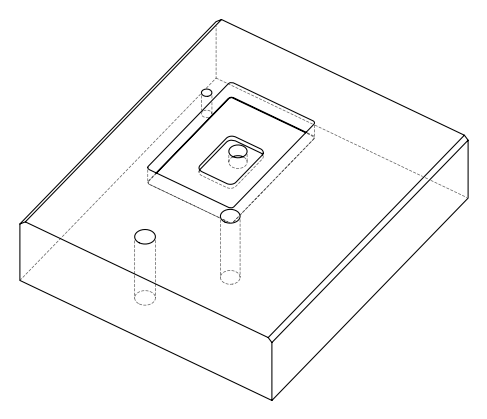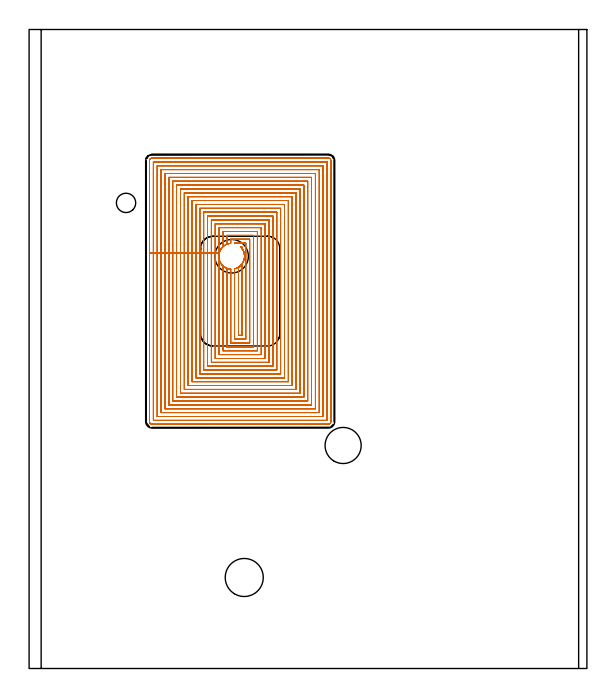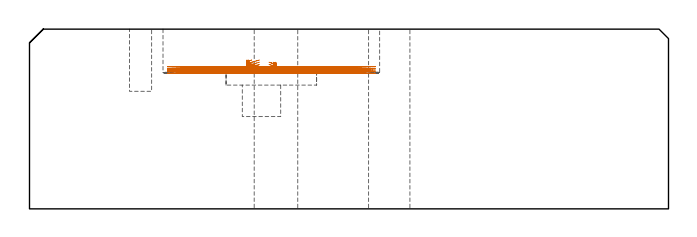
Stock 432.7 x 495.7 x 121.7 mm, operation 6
(PLAN: 12 operations, 10 tool changes, 441.8 min)
(1 INDEXABLE_INSERT_DRILL_THROUGH_HOLE_FROM_SOLID | STEP1HOLE | NXT0302_027 | 0.5 min | 74854 mm3)
(2 INDEXABLE_INSERT_DRILL_BLIND_HOLE_FROM_SOLID | STEP1POCKET | UGT0302_001 | 0.18 min | 7409 mm3)
(3 INDEXABLE_INSERT_DRILL_BLIND_HOLE_FROM_SOLID_1 | STEP1POCKET_1 | UGT0302_005 | 0.1 min | 31392 mm3)
(4 AREA_MILL | FG_CHAMFER_SURFACE | UGT0205_001 | 12.06 min | 10149 mm3)
(5 AREA_MILL_1 | FG_CHAMFER_SURFACE_1 | UGT0205_001 | 16.05 min | 21446 mm3)
(6 MILL_RECTANGULAR_POCKET | POCKET_RECTANGULAR_STRAIGHT | UGT0201_084 | Follow Part, ap 1.5, ae 75% | 409.51 min | 915323 mm3)
(7 MILL_RECTANGULAR_POCKET_1 | POCKET_RECTANGULAR_STRAIGHT_1 | UGT0201_100 | Follow Part, ap 4.5, ae 75% | 1.62 min | 36932 mm3)
(8 SPOT_DRILL | STEP1HOLE_1 | NXT0321_9005460120000 | 0.05 min | 174 mm3)
(9 DRILL_BLIND_HOLE_INTO_CENTER | STEP1HOLE_1 | UGT0301_196 | 0.06 min | 365 mm3)
(10 GUN_DRILL_THROUGH_HOLE | STEP1HOLE_1 | UGT0307_003 | 0.57 min | 4240 mm3)
(11 SPADE_DRILL_TO_ENLARGE_THROUGH_HOLE | STEP1HOLE_1 | UGT0306_009 | 0.52 min | 27844 mm3)
(12 DRILL_TO_ENLARGE_THROUGH_HOLE | STEP1HOLE_1 | UGT0301_394 | 0.54 min | 50469 mm3)
(TOOL NXT0302_027 | Index. Insert Drill 28mm [880-D2800L32-05] | D28 PA176 FL140 Z2)
(TOOL UGT0302_001 | Indexable Insert Drill 15mm | D15 PA180 FL50 Z2)
(TOOL UGT0302_005 | Indexable Insert Drill 26mm | D26 PA180 FL50 Z2)
(TOOL UGT0205_001 | Chamfer Mill 20 x 3 x 45 deg. | D20 FL50 Z2)
(TOOL UGT0201_084 | End mill 6 mm | D6 R1 FL30 Z4)
(TOOL UGT0201_100 | End Mill 18 mm | D18 FL22 Z2)
(TOOL NXT0321_9005460120000 | NC Spot Drill, 142deg, 12mm, Carbide, Uncoated | D12 PA142 FL30 Z2)
(TOOL UGT0301_196 | Twist Drill 7.7 mm | D7.7 PA118 FL73 Z2)
(TOOL UGT0307_003 | Gun Drill 7 mm | D7 PA130 FL24 Z1)
(TOOL UGT0306_009 | Spade Drill 18.5mm | D18.5 PA132 FL10 Z2)
(TOOL UGT0301_394 | Twist Drill 29.5 mm | D29.5 PA118 FL165 Z2)
(OP 6 MILL_RECTANGULAR_POCKET, part 3 of 3)
G0 X147.255 Y321.555 Z100.78
G1 X147.142 Y320.794 Z100.574 F250.
X147.092 Y319.843 Z100.318
X147.11 Y319.396 Z100.199
X147.128 Y318.949 Z100.079
X147.259 Y317.978 Z99.816
X147.485 Y317.025 Z99.554
X147.802 Y316.098 Z99.291
X148.209 Y315.207 Z99.029
X148.432 Y314.82 Z98.909
X148.936 Y314.027 Z98.657
X149.195 Y313.662 Z98.538
X149.772 Y312.983 Z98.299
X150.408 Y312.358 Z98.06
X151.097 Y311.791 Z97.821
X151.466 Y311.54 Z97.701
X152.301 Y311.028 Z97.439
X153.02 Y310.673 Z97.224
X153.816 Y310.356 Z96.994
X154.239 Y310.209 Z96.874
X155.089 Y309.996 Z96.64
X155.953 Y309.858 Z96.405
X156.4 Y309.827 Z96.285
Y252.5 F500.
X171.1
Y333.
X156.4
Y329.771
G0 X148.268 Y324.464 Z100.78
G1 X148.013 Y323.968 Z100.63 F250.
X147.826 Y323.561 Z100.511
X147.51 Y322.662 Z100.255
X147.282 Y321.737 Z100.
X147.142 Y320.794 Z99.745
X147.092 Y319.843 Z99.489
X147.11 Y319.396 Z99.369
X147.128 Y318.949 Z99.25
X147.259 Y317.978 Z98.987
X147.485 Y317.025 Z98.725
X147.802 Y316.098 Z98.462
X148.209 Y315.207 Z98.2
X148.432 Y314.82 Z98.08
X148.936 Y314.027 Z97.828
X149.195 Y313.662 Z97.708
X149.772 Y312.983 Z97.469
X150.408 Y312.358 Z97.231
X151.097 Y311.791 Z96.992
X151.466 Y311.54 Z96.872
X152.301 Y311.028 Z96.609
X153.02 Y310.673 Z96.395
X153.4 Y310.521 Z96.285
Y249.5 F500.
X174.1
Y336.
X153.4
Y329.086
G0 X150.425 Y327.255 Z100.78
G1 X150.394 Y327.229 Z100.769 F250.
X149.742 Y326.584 Z100.523
X149.152 Y325.882 Z100.278
X148.896 Y325.515 Z100.158
X148.645 Y325.155 Z100.04
X148.427 Y324.774 Z99.923
X148.013 Y323.968 Z99.68
X147.826 Y323.561 Z99.56
X147.51 Y322.662 Z99.305
X147.282 Y321.737 Z99.049
X147.142 Y320.794 Z98.794
X147.092 Y319.843 Z98.538
X147.11 Y319.396 Z98.419
X147.128 Y318.949 Z98.299
X147.259 Y317.978 Z98.036
X147.485 Y317.025 Z97.774
X147.802 Y316.098 Z97.511
X148.209 Y315.207 Z97.249
X148.432 Y314.82 Z97.129
X148.936 Y314.027 Z96.877
X149.195 Y313.662 Z96.758
X149.615 Y313.156 Z96.581
X150.068 Y312.678 Z96.405
X150.4 Y312.378 Z96.285
Y246.5 F500.
X177.1
Y339.
X150.4
Y327.221
G0 X155.723 Y329.696 Z100.78
G1 X154.877 Y329.555 Z100.55 F250.
X153.743 Y329.226 Z100.234
X152.656 Y328.766 Z99.917
X152.264 Y328.549 Z99.797
X151.472 Y328.064 Z99.548
X151.102 Y327.811 Z99.428
X150.394 Y327.229 Z99.183
X149.742 Y326.584 Z98.937
X149.152 Y325.882 Z98.691
X148.896 Y325.515 Z98.571
X148.645 Y325.155 Z98.454
X148.427 Y324.774 Z98.336
X148.013 Y323.968 Z98.093
X147.826 Y323.561 Z97.974
X147.51 Y322.662 Z97.718
X147.282 Y321.737 Z97.463
X147.142 Y320.794 Z97.207
X147.092 Y319.843 Z96.952
X147.11 Y319.396 Z96.832
X147.128 Y318.949 Z96.712
X147.292 Y317.813 Z96.405
X147.4 Y317.379 Z96.285
Y243.5 F500.
X180.1
Y342.
X147.4
Y322.221
X144.4
Y240.5
X183.1
Y345.
X144.4
Y322.221
X141.4
Y237.5
X186.1
Y348.
X141.4
Y322.221
X138.4
Y234.5
X189.1
Y351.
X138.4
Y322.221
X135.4
Y231.5
X192.1
Y354.
X135.4
Y322.221
X132.4
Y228.5
X195.1
Y357.
X132.4
Y322.221
X129.4
Y225.5
X198.1
Y360.
X129.4
Y322.221
X126.4
Y222.5
X201.1
Y363.
X126.4
Y322.221
X123.4
Y219.5
X204.1
Y366.
X123.4
Y322.221
X120.4
Y216.5
X207.1
Y369.
X120.4
Y322.221
X117.4
Y213.5
X210.1
Y372.
X117.4
Y322.221
X114.4
Y210.5
X213.1
Y375.
X114.4
Y322.221
X111.4
Y207.5
X216.1
Y378.
X111.4
Y322.221
X108.4
Y204.5
X219.1
Y381.
X108.4
Y322.221
X105.4
Y201.5
X222.1
Y384.
X105.4
Y322.221
X102.4
Y198.5
X225.1
Y387.
X102.4
Y322.221
X99.4
Y195.5
X228.1
Y390.
X99.4
Y322.221
X96.4
Y192.5
X231.1
Y393.
X96.4
Y322.221
X93.4
Y191.5
G3 X95.4 Y189.5 R2.
G1 X232.1
G3 X234.1 Y191.5 R2.
G1 Y394.
G3 X232.1 Y396. R2.
G1 X95.4
G3 X93.4 Y394. R2.
G1 Y322.221
Y321.221
G0 X164.953 Y325.973 Z99.285
G1 X165.272 Y325.562 Z99.145 F250.
X165.29 Y325.536 Z99.137
X165.812 Y324.705 Z98.874
X166.032 Y324.315 Z98.754
X166.06 Y324.259 Z98.737
X166.241 Y323.85 Z98.617
X166.422 Y323.44 Z98.497
X166.793 Y322.289 Z98.173
X167.022 Y321.102 Z97.849
X167.106 Y319.896 Z97.525
X167.045 Y318.688 Z97.201
X166.838 Y317.497 Z96.877
X166.49 Y316.339 Z96.553
X166.004 Y315.231 Z96.229
X165.783 Y314.843 Z96.109
X165.261 Y314.024 Z95.849
X164.663 Y313.259 Z95.589
X164.493 Y313.068 Z95.521
X163.939 Y312.506 Z95.309
X163.747 Y312.33 Z95.239
X162.993 Y311.722 Z94.98
X162.4 Y311.334 Z94.79
Y258.5 F500.
X165.1
Y313.818
G0 X162.199 Y311.203 Z99.285
G1 X163.005 Y311.73 Z99.027 F250.
X163.747 Y312.33 Z98.771
X163.87 Y312.443 Z98.726
X163.939 Y312.506 Z98.701
X164.493 Y313.068 Z98.49
X164.663 Y313.259 Z98.422
X165.261 Y314.024 Z98.161
X165.783 Y314.843 Z97.901
X166.004 Y315.231 Z97.781
X166.49 Y316.339 Z97.457
X166.838 Y317.497 Z97.133
X167.045 Y318.688 Z96.809
X167.106 Y319.896 Z96.485
X167.022 Y321.102 Z96.161
X166.793 Y322.289 Z95.837
X166.422 Y323.44 Z95.513
X166.032 Y324.315 Z95.256
X165.812 Y324.705 Z95.137
X165.29 Y325.536 Z94.874
X165.272 Y325.562 Z94.865
X165.1 Y325.784 Z94.79
Y327.
X164.038
G0 X166.524 Y323.123 Z99.285
G1 X166.793 Y322.289 Z99.05
X167.022 Y321.102 Z98.726
X167.106 Y319.896 Z98.402
X167.045 Y318.688 Z98.078
X166.838 Y317.497 Z97.754
X166.49 Y316.339 Z97.43
X166.004 Y315.231 Z97.106
X165.783 Y314.843 Z96.986
X165.261 Y314.024 Z96.726
X164.663 Y313.259 Z96.466
X164.493 Y313.068 Z96.398
X163.939 Y312.506 Z96.186
X163.747 Y312.33 Z96.116
X162.993 Y311.722 Z95.857
X162.148 Y311.169 Z95.586
X161.762 Y310.944 Z95.466
X160.819 Y310.509 Z95.188
X159.836 Y310.174 Z94.91
X159.4 Y310.071 Z94.79
Y255.5 F500.
X168.1
Y330.
X159.4
Y329.527
G0 X147.265 Y321.554 Z99.285
G1 X147.183 Y321.142 Z99.173 F250.
X147.093 Y319.891 Z98.836
X147.109 Y319.444 Z98.717
X147.124 Y318.998 Z98.597
X147.253 Y318.014 Z98.331
X147.478 Y317.049 Z98.065
X147.798 Y316.11 Z97.8
X148.209 Y315.207 Z97.534
X148.432 Y314.82 Z97.414
X148.937 Y314.026 Z97.162
X149.196 Y313.661 Z97.042
X149.771 Y312.985 Z96.804
X150.404 Y312.362 Z96.566
X151.09 Y311.797 Z96.328
X151.459 Y311.545 Z96.208
X152.309 Y311.023 Z95.941
X153.019 Y310.673 Z95.729
X153.816 Y310.356 Z95.499
X154.239 Y310.209 Z95.379
X155.089 Y309.996 Z95.145
X155.953 Y309.858 Z94.91
X156.4 Y309.827 Z94.79
Y252.5 F500.
X171.1
Y333.
X156.4
Y329.77
G0 X148.268 Y324.465 Z99.285
G1 X148.013 Y323.968 Z99.135 F250.
X147.827 Y323.562 Z99.015
X147.429 Y322.372 Z98.679
X147.183 Y321.142 Z98.343
X147.093 Y319.891 Z98.007
X147.109 Y319.444 Z97.887
X147.124 Y318.998 Z97.768
X147.253 Y318.014 Z97.502
X147.478 Y317.049 Z97.236
X147.798 Y316.11 Z96.97
X148.209 Y315.207 Z96.705
X148.432 Y314.82 Z96.585
X148.937 Y314.026 Z96.333
X149.196 Y313.661 Z96.213
X149.771 Y312.985 Z95.975
X150.404 Y312.362 Z95.737
X151.09 Y311.797 Z95.499
X151.459 Y311.545 Z95.379
X152.309 Y311.023 Z95.112
X153.019 Y310.673 Z94.9
X153.4 Y310.521 Z94.79
Y249.5 F500.
X174.1
Y336.
X153.4
Y329.086
G0 X150.429 Y327.253 Z99.285
G1 X150.337 Y327.177 Z99.253 F250.
X149.64 Y326.471 Z98.987
X149.015 Y325.699 Z98.721
X148.767 Y325.326 Z98.601
X148.587 Y325.054 Z98.514
X148.424 Y324.771 Z98.426
X148.013 Y323.968 Z98.184
X147.827 Y323.562 Z98.065
X147.429 Y322.372 Z97.729
X147.183 Y321.142 Z97.392
X147.093 Y319.891 Z97.056
X147.109 Y319.444 Z96.937
X147.124 Y318.998 Z96.817
X147.253 Y318.014 Z96.551
X147.478 Y317.049 Z96.285
X147.798 Y316.11 Z96.02
X148.209 Y315.207 Z95.754
X148.432 Y314.82 Z95.634
X148.937 Y314.026 Z95.382
X149.196 Y313.661 Z95.262
X149.616 Y313.156 Z95.086
X150.068 Y312.679 Z94.91
X150.4 Y312.379 Z94.79
Y246.5 F500.
X177.1
Y339.
X150.4
Y327.221
G0 X155.725 Y329.695 Z99.285
G1 X154.877 Y329.555 Z99.055 F250.
X153.743 Y329.226 Z98.738
X152.656 Y328.766 Z98.422
X152.264 Y328.549 Z98.302
X151.472 Y328.064 Z98.053
X151.101 Y327.811 Z97.933
X150.337 Y327.177 Z97.667
X149.64 Y326.471 Z97.401
X149.015 Y325.699 Z97.135
X148.767 Y325.326 Z97.015
X148.587 Y325.054 Z96.927
X148.424 Y324.771 Z96.84
X148.013 Y323.968 Z96.598
X147.827 Y323.562 Z96.478
X147.429 Y322.372 Z96.142
X147.183 Y321.142 Z95.806
X147.093 Y319.891 Z95.47
X147.109 Y319.444 Z95.35
X147.124 Y318.998 Z95.23
X147.292 Y317.813 Z94.91
X147.4 Y317.379 Z94.79
Y243.5 F500.
X180.1
Y342.
X147.4
Y322.221
X144.4
Y240.5
X183.1
Y345.
X144.4
Y322.221
X141.4
Y237.5
X186.1
Y348.
X141.4
Y322.221
X138.4
Y234.5
X189.1
Y351.
X138.4
Y322.221
X135.4
Y231.5
X192.1
Y354.
X135.4
Y322.221
X132.4
Y228.5
X195.1
Y357.
X132.4
Y322.221
X129.4
Y225.5
X198.1
Y360.
X129.4
Y322.221
X126.4
Y222.5
X201.1
Y363.
X126.4
Y322.221
X123.4
Y219.5
X204.1
Y366.
X123.4
Y322.221
X120.4
Y216.5
X207.1
Y369.
X120.4
Y322.221
X117.4
Y213.5
X210.1
Y372.
X117.4
Y322.221
X114.4
Y210.5
X213.1
Y375.
X114.4
Y322.221
X111.4
Y207.5
X216.1
Y378.
X111.4
Y322.221
X108.4
Y204.5
X219.1
Y381.
X108.4
Y322.221
X105.4
Y201.5
X222.1
Y384.
X105.4
Y322.221
X102.4
Y198.5
X225.1
Y387.
X102.4
Y322.221
X99.4
Y195.5
X228.1
Y390.
X99.4
Y322.221
X96.4
Y192.5
X231.1
Y393.
X96.4
Y322.221
X93.4
Y191.5
G3 X95.4 Y189.5 R2.
G1 X232.1
G3 X234.1 Y191.5 R2.
G1 Y394.
G3 X232.1 Y396. R2.
G1 X95.4
G3 X93.4 Y394. R2.
G1 Y322.221
Y321.221
G0 X162.199 Y311.203 Z97.79
G1 X162.993 Y311.722 Z97.536 F250.
X163.013 Y311.736 Z97.529
X163.746 Y312.33 Z97.276
X163.939 Y312.506 Z97.206
X164.493 Y313.068 Z96.995
X164.663 Y313.259 Z96.927
X165.263 Y314.026 Z96.666
X165.727 Y314.756 Z96.434
X165.8 Y314.872 Z96.397
X166.02 Y315.262 Z96.277
X166.465 Y316.273 Z95.981
X166.796 Y317.326 Z95.685
X167.01 Y318.41 Z95.389
X167.102 Y319.511 Z95.093
X167.073 Y320.615 Z94.797
X166.923 Y321.709 Z94.501
X166.653 Y322.78 Z94.205
X166.501 Y323.201 Z94.086
X166.349 Y323.622 Z93.966
X166.032 Y324.315 Z93.761
X165.812 Y324.705 Z93.641
X165.279 Y325.552 Z93.373
X165.1 Y325.783 Z93.295
Y327.
X164.038
G0 X164.953 Y325.972 Z97.79
G1 X165.29 Y325.536 Z97.642
X165.812 Y324.705 Z97.379
X166.032 Y324.315 Z97.259
X166.349 Y323.622 Z97.055
X166.501 Y323.201 Z96.935
X166.653 Y322.78 Z96.815
X166.923 Y321.709 Z96.519
X167.073 Y320.615 Z96.223
X167.102 Y319.511 Z95.927
X167.01 Y318.41 Z95.631
X166.796 Y317.326 Z95.335
X166.465 Y316.273 Z95.039
X166.02 Y315.262 Z94.744
X165.783 Y314.842 Z94.614
X165.727 Y314.756 Z94.587
X165.263 Y314.026 Z94.355
X164.663 Y313.259 Z94.094
X164.493 Y313.068 Z94.026
X163.939 Y312.506 Z93.814
X163.746 Y312.33 Z93.744
X163.013 Y311.736 Z93.491
X162.993 Y311.722 Z93.485
X162.4 Y311.334 Z93.295
Y258.5 F500.
X165.1
Y313.818
G0 X166.529 Y323.123 Z97.79
G1 X166.653 Y322.78 Z97.692 F250.
X166.923 Y321.709 Z97.396
X167.073 Y320.615 Z97.1
X167.102 Y319.511 Z96.804
X167.01 Y318.41 Z96.508
X166.796 Y317.326 Z96.212
X166.465 Y316.273 Z95.916
X166.02 Y315.262 Z95.621
X165.783 Y314.842 Z95.491
X165.727 Y314.756 Z95.464
X165.263 Y314.026 Z95.232
X164.663 Y313.259 Z94.971
X164.493 Y313.068 Z94.903
X163.939 Y312.506 Z94.691
X163.746 Y312.33 Z94.621
X163.013 Y311.736 Z94.368
X162.993 Y311.722 Z94.362
X162.148 Y311.169 Z94.091
X161.762 Y310.944 Z93.971
X160.819 Y310.509 Z93.693
X159.836 Y310.174 Z93.415
X159.4 Y310.071 Z93.295
Y255.5 F500.
X168.1
Y330.
X159.4
Y329.527
G0 X147.264 Y321.555 Z97.79
G1 X147.189 Y321.187 Z97.689 F250.
X147.093 Y319.959 Z97.359
X147.15 Y318.729 Z97.029
X147.357 Y317.514 Z96.699
X147.712 Y316.335 Z96.369
X148.209 Y315.207 Z96.039
X148.432 Y314.82 Z95.919
X148.937 Y314.026 Z95.667
X149.196 Y313.661 Z95.547
X149.771 Y312.985 Z95.309
X150.404 Y312.362 Z95.071
X151.09 Y311.797 Z94.833
X151.459 Y311.545 Z94.713
X152.316 Y311.019 Z94.444
X153.019 Y310.673 Z94.234
X153.816 Y310.356 Z94.004
X154.239 Y310.209 Z93.884
X155.089 Y309.996 Z93.65
X155.953 Y309.858 Z93.415
X156.4 Y309.827 Z93.295
Y252.5 F500.
X171.1
Y333.
X156.4
Y329.77
G0 X148.268 Y324.466 Z97.79
G1 X148.013 Y323.969 Z97.64 F250.
X147.827 Y323.562 Z97.52
X147.435 Y322.394 Z97.19
X147.189 Y321.187 Z96.86
X147.093 Y319.959 Z96.53
X147.15 Y318.729 Z96.2
X147.357 Y317.514 Z95.87
X147.712 Y316.335 Z95.54
X148.209 Y315.207 Z95.21
X148.432 Y314.82 Z95.09
X148.937 Y314.026 Z94.838
X149.196 Y313.661 Z94.718
X149.771 Y312.985 Z94.48
X150.404 Y312.362 Z94.242
X151.09 Y311.797 Z94.004
X151.459 Y311.545 Z93.884
X152.316 Y311.019 Z93.615
X153.019 Y310.673 Z93.405
X153.4 Y310.521 Z93.295
Y249.5 F500.
X174.1
Y336.
X153.4
Y329.086
G0 X150.436 Y327.247 Z97.79
G1 X150.179 Y327.028 Z97.699 F250.
X149.357 Y326.14 Z97.375
X148.648 Y325.16 Z97.051
X148.423 Y324.768 Z96.93
X148.013 Y323.969 Z96.689
X147.827 Y323.562 Z96.569
X147.435 Y322.394 Z96.239
X147.189 Y321.187 Z95.909
X147.093 Y319.959 Z95.579
X147.15 Y318.729 Z95.249
X147.357 Y317.514 Z94.919
X147.712 Y316.335 Z94.589
X148.209 Y315.207 Z94.259
X148.432 Y314.82 Z94.139
X148.937 Y314.026 Z93.887
X149.196 Y313.661 Z93.767
X149.616 Y313.156 Z93.591
X150.068 Y312.679 Z93.415
X150.4 Y312.379 Z93.295
Y246.5 F500.
X177.1
Y339.
X150.4
Y327.221
G0 X155.726 Y329.696 Z97.79
G1 X154.877 Y329.555 Z97.56 F250.
X153.743 Y329.226 Z97.243
X152.656 Y328.766 Z96.927
X152.264 Y328.549 Z96.807
X151.472 Y328.064 Z96.558
X151.101 Y327.811 Z96.438
X150.179 Y327.028 Z96.114
X149.357 Y326.14 Z95.789
X148.648 Y325.16 Z95.465
X148.423 Y324.768 Z95.344
X148.013 Y323.969 Z95.103
X147.827 Y323.562 Z94.984
X147.451 Y322.453 Z94.67
X147.207 Y321.308 Z94.356
X147.098 Y320.142 Z94.042
X147.127 Y318.972 Z93.729
X147.292 Y317.813 Z93.415
X147.4 Y317.379 Z93.295
Y243.5 F500.
X180.1
Y342.
X147.4
Y322.221
X144.4
Y240.5
X183.1
Y345.
X144.4
Y322.221
X141.4
Y237.5
X186.1
Y348.
X141.4
Y322.221
X138.4
Y234.5
X189.1
Y351.
X138.4
Y322.221
X135.4
Y231.5
X192.1
Y354.
X135.4
Y322.221
X132.4
Y228.5
X195.1
Y357.
X132.4
Y322.221
X129.4
Y225.5
X198.1
Y360.
X129.4
Y322.221
X126.4
Y222.5
X201.1
Y363.
X126.4
Y322.221
X123.4
Y219.5
X204.1
Y366.
X123.4
Y322.221
X120.4
Y216.5
X207.1
Y369.
X120.4
Y322.221
X117.4
Y213.5
X210.1
Y372.
X117.4
Y322.221
X114.4
Y210.5
X213.1
Y375.
X114.4
Y322.221
X111.4
Y207.5
X216.1
Y378.
X111.4
Y322.221
X108.4
Y204.5
X219.1
Y381.
X108.4
Y322.221
X105.4
Y201.5
X222.1
Y384.
X105.4
Y322.221
X102.4
Y198.5
X225.1
Y387.
X102.4
Y322.221
X99.4
Y195.5
X228.1
Y390.
X99.4
Y322.221
X96.4
Y192.5
X231.1
Y393.
X96.4
Y322.221
X93.4
Y191.5
G3 X95.4 Y189.5 R2.
G1 X232.1
G3 X234.1 Y191.5 R2.
G1 Y394.
G3 X232.1 Y396. R2.
G1 X95.4
G3 X93.4 Y394. R2.
G1 Y322.221
Y321.221
G0 X164.953 Y325.973 Z96.295
G1 X165.285 Y325.545 Z96.15 F250.
X165.813 Y324.705 Z95.884
X166.032 Y324.314 Z95.764
X166.5 Y323.234 Z95.448
X166.838 Y322.105 Z95.133
X167.041 Y320.945 Z94.817
X167.107 Y319.769 Z94.502
X167.034 Y318.594 Z94.186
X166.823 Y317.435 Z93.871
X166.479 Y316.309 Z93.555
X166.004 Y315.231 Z93.239
X165.783 Y314.842 Z93.119
X165.263 Y314.026 Z92.86
X164.661 Y313.257 Z92.598
X164.502 Y313.078 Z92.534
X163.939 Y312.506 Z92.319
X163.746 Y312.33 Z92.249
X163.002 Y311.727 Z91.993
X162.4 Y311.334 Z91.8
Y258.5 F500.
X165.1
Y313.818
G0 X162.199 Y311.202 Z96.295
G1 X163.006 Y311.731 Z96.036 F250.
X163.746 Y312.33 Z95.781
X163.939 Y312.506 Z95.711
X164.502 Y313.078 Z95.496
X164.661 Y313.257 Z95.432
X165.263 Y314.026 Z95.17
X165.783 Y314.842 Z94.911
X166.004 Y315.231 Z94.791
X166.479 Y316.309 Z94.476
X166.823 Y317.435 Z94.16
X167.034 Y318.594 Z93.844
X167.107 Y319.769 Z93.529
X167.041 Y320.945 Z93.213
X166.838 Y322.105 Z92.898
X166.5 Y323.234 Z92.582
X166.032 Y324.314 Z92.267
X165.813 Y324.705 Z92.147
X165.285 Y325.545 Z91.881
X165.1 Y325.783 Z91.8
Y327.
X164.038
G0 X166.533 Y323.125 Z96.295
G1 X166.838 Y322.105 Z96.01
X167.041 Y320.945 Z95.694
X167.107 Y319.769 Z95.379
X167.034 Y318.594 Z95.063
X166.823 Y317.435 Z94.747
X166.479 Y316.309 Z94.432
X166.004 Y315.231 Z94.116
X165.783 Y314.842 Z93.996
X165.263 Y314.026 Z93.737
X164.661 Y313.257 Z93.475
X164.502 Y313.078 Z93.411
X163.939 Y312.506 Z93.196
X163.746 Y312.33 Z93.126
X163.002 Y311.727 Z92.87
X162.155 Y311.173 Z92.599
X161.769 Y310.947 Z92.479
X160.822 Y310.51 Z92.199
X159.836 Y310.174 Z91.92
X159.4 Y310.071 Z91.8
Y255.5 F500.
X168.1
Y330.
X159.4
Y329.528
G0 X147.264 Y321.555 Z96.295
G1 X147.189 Y321.187 Z96.194 F250.
X147.093 Y319.959 Z95.864
X147.15 Y318.729 Z95.534
X147.357 Y317.514 Z95.204
X147.712 Y316.335 Z94.874
X148.209 Y315.207 Z94.544
X148.432 Y314.82 Z94.424
X148.936 Y314.027 Z94.172
X149.195 Y313.662 Z94.053
X149.772 Y312.983 Z93.814
X150.408 Y312.358 Z93.575
X151.097 Y311.791 Z93.336
X151.466 Y311.54 Z93.216
X152.31 Y311.022 Z92.951
X153.019 Y310.673 Z92.739
X153.816 Y310.356 Z92.509
X154.239 Y310.209 Z92.389
X155.089 Y309.996 Z92.155
X155.953 Y309.858 Z91.92
X156.4 Y309.827 Z91.8
Y252.5 F500.
X171.1
Y333.
X156.4
Y329.771
G0 X148.268 Y324.466 Z96.295
G1 X148.013 Y323.969 Z96.145 F250.
X147.827 Y323.562 Z96.025
X147.435 Y322.394 Z95.695
X147.189 Y321.187 Z95.365
X147.093 Y319.959 Z95.035
X147.15 Y318.729 Z94.705
X147.357 Y317.514 Z94.375
X147.712 Y316.335 Z94.045
X148.209 Y315.207 Z93.715
X148.432 Y314.82 Z93.595
X148.936 Y314.027 Z93.343
X149.195 Y313.662 Z93.223
X149.772 Y312.983 Z92.984
X150.408 Y312.358 Z92.746
X151.097 Y311.791 Z92.507
X151.466 Y311.54 Z92.387
X152.31 Y311.022 Z92.122
X153.019 Y310.673 Z91.91
X153.4 Y310.521 Z91.8
Y249.5 F500.
X174.1
Y336.
X153.4
Y329.086
G0 X150.436 Y327.247 Z96.295
G1 X150.178 Y327.028 Z96.204 F250.
X149.355 Y326.138 Z95.88
X148.645 Y325.156 Z95.555
X148.423 Y324.768 Z95.435
X148.013 Y323.969 Z95.194
X147.827 Y323.562 Z95.075
X147.435 Y322.394 Z94.745
X147.189 Y321.187 Z94.414
X147.093 Y319.959 Z94.084
X147.15 Y318.729 Z93.754
X147.357 Y317.514 Z93.424
X147.712 Y316.335 Z93.094
X148.209 Y315.207 Z92.764
X148.432 Y314.82 Z92.644
X148.936 Y314.027 Z92.392
X149.195 Y313.662 Z92.273
X149.615 Y313.156 Z92.096
X150.068 Y312.678 Z91.92
X150.4 Y312.378 Z91.8
Y246.5 F500.
X177.1
Y339.
X150.4
Y327.221
G0 X155.725 Y329.696 Z96.295
G1 X154.877 Y329.555 Z96.065 F250.
X153.743 Y329.226 Z95.748
X152.656 Y328.766 Z95.432
X152.264 Y328.549 Z95.312
X151.472 Y328.064 Z95.063
X151.101 Y327.811 Z94.943
X150.178 Y327.028 Z94.618
X149.355 Y326.138 Z94.294
X148.645 Y325.156 Z93.969
X148.423 Y324.768 Z93.849
X148.013 Y323.969 Z93.608
X147.827 Y323.562 Z93.489
X147.451 Y322.453 Z93.175
X147.207 Y321.308 Z92.861
X147.098 Y320.142 Z92.547
X147.127 Y318.972 Z92.234
X147.292 Y317.813 Z91.92
X147.4 Y317.379 Z91.8
Y243.5 F500.
X180.1
Y342.
X147.4
Y322.221
X144.4
Y240.5
X183.1
Y345.
X144.4
Y322.221
X141.4
Y237.5
X186.1
Y348.
X141.4
Y322.221
X138.4
Y234.5
X189.1
Y351.
X138.4
Y322.221
X135.4
Y231.5
X192.1
Y354.
X135.4
Y322.221
X132.4
Y228.5
X195.1
Y357.
X132.4
Y322.221
X129.4
Y225.5
X198.1
Y360.
X129.4
Y322.221
X126.4
Y222.5
X201.1
Y363.
X126.4
Y322.221
X123.4
Y219.5
X204.1
Y366.
X123.4
Y322.221
X120.4
Y216.5
X207.1
Y369.
X120.4
Y322.221
X117.4
Y213.5
X210.1
Y372.
X117.4
Y322.221
X114.4
Y210.5
X213.1
Y375.
X114.4
Y322.221
X111.4
Y207.5
X216.1
Y378.
X111.4
Y322.221
X108.4
Y204.5
X219.1
Y381.
X108.4
Y322.221
X105.4
Y201.5
X222.1
Y384.
X105.4
Y322.221
X102.4
Y198.5
X225.1
Y387.
X102.4
Y322.221
X99.4
Y195.5
X228.1
Y390.
X99.4
Y322.221
X96.4
Y192.5
X231.1
Y393.
X96.4
Y322.221
X93.4
Y191.5
G3 X95.4 Y189.5 R2.
G1 X232.1
G3 X234.1 Y191.5 R2.
G1 Y394.
G3 X232.1 Y396. R2.
G1 X95.4
G3 X93.4 Y394. R2.
G1 Y322.221
Y321.221
G0 Z131.7
M5
M2
